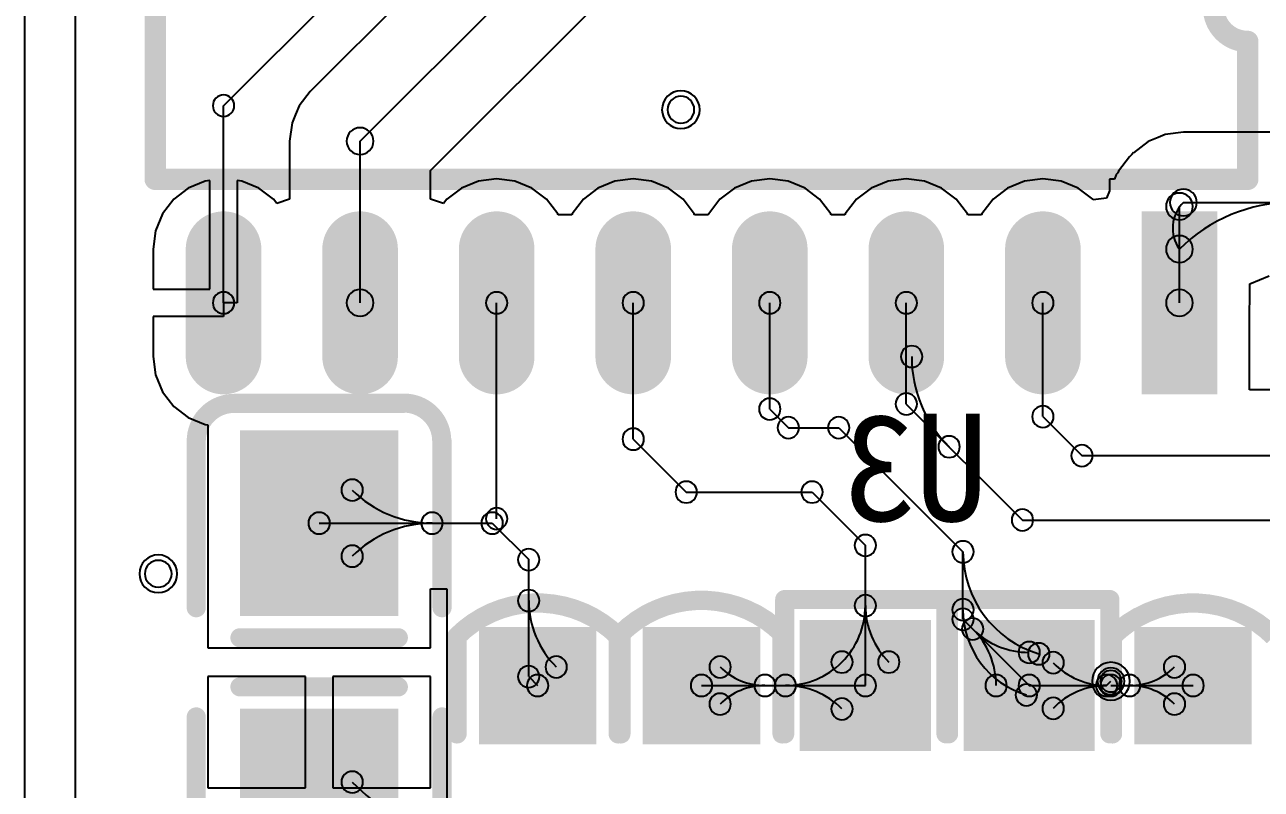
# Model space of a CAD drawing. Header units: inches. Extents: x 32166 to 66782, y 2386 to 7162.
# Drawn here: x 32676.92 to 32722.92, y 3262.83 to 3291.3 of the extents above; entities that cross this region are included whole.
import ezdxf

# ---------------------------------------------------------------- set-up
doc = ezdxf.new("R2010")
doc.units = ezdxf.units.IN
doc.header["$LTSCALE"] = 0.64311
doc.header["$MEASUREMENT"] = 0
for name, color, linetype in [('BOTTOMLAYER', 5, 'CONTINUOUS'), ('BOTTOMOVERLAY', 54, 'CONTINUOUS'), ('BOTTOMPASTE', 16, 'CONTINUOUS'), ('BOTTOMSOLDER', 6, 'CONTINUOUS'), ('KEEPOUTLAYER', 6, 'CONTINUOUS'), ('MULTILAYER', 9, 'CONTINUOUS')]:
    doc.layers.add(name, color=color, linetype=linetype)
doc.styles.get("Standard").update_dxf_attribs({"font": 'txt', "width": 0.8})

msp = doc.modelspace()

# ---------------------------------------------------------------- linework, layer by layer
at = {"layer": 'BOTTOMLAYER'}
for p, q in [((32678.81, 3257.054), (32678.81, 3315.844)), ((32684.315, 3288.282), (32694.475, 3298.442)), ((32696.933, 3298.208), (32687.541, 3288.816)), ((32689.395, 3286.962), (32699.555, 3297.122)), ((32692.017, 3285.875), (32701.409, 3295.267)), ((32687.541, 3288.816), (32687.124, 3288.273)), ((32684.315, 3280.942), (32684.315, 3288.282)), ((32687.124, 3288.273), (32686.993, 3287.957)), ((32686.862, 3287.64), (32686.773, 3286.962)), ((32686.993, 3287.957), (32686.862, 3287.64)), ((32719.344, 3287.211), (32719.082, 3287.102)), ((32720.023, 3287.3), (32719.344, 3287.211)), ((32723.875, 3287.3), (32720.023, 3287.3)), ((32686.773, 3286.962), (32686.773, 3284.8)), ((32689.395, 3280.942), (32689.395, 3286.962)), ((32718.712, 3286.949), (32718.169, 3286.532)), ((32719.082, 3287.102), (32718.712, 3286.949)), ((32718.021, 3286.384), (32717.604, 3285.841)), ((32718.106, 3286.469), (32718.021, 3286.384)), ((32718.16, 3286.54), (32718.106, 3286.469)), ((32718.169, 3286.532), (32718.16, 3286.54)), ((32718.169, 3286.532), (32718.169, 3286.532)), ((32692.017, 3284.8), (32692.017, 3285.875)), ((32717.581, 3285.785), (32717.527, 3285.715)), ((32717.604, 3285.841), (32717.581, 3285.785)), ((32683.636, 3285.475), (32683.004, 3285.213)), ((32683.807, 3285.497), (32683.636, 3285.475)), ((32683.807, 3281.45), (32683.807, 3285.497)), ((32684.994, 3285.475), (32684.823, 3285.497)), ((32684.823, 3285.497), (32684.823, 3280.941)), ((32685.626, 3285.213), (32684.994, 3285.475)), ((32693.796, 3285.475), (32693.164, 3285.213)), ((32694.475, 3285.564), (32693.796, 3285.475)), ((32695.154, 3285.475), (32694.475, 3285.564)), ((32695.786, 3285.213), (32695.154, 3285.475)), ((32698.876, 3285.475), (32698.244, 3285.213)), ((32699.555, 3285.564), (32698.876, 3285.475)), ((32700.234, 3285.475), (32699.555, 3285.564)), ((32700.866, 3285.213), (32700.234, 3285.475)), ((32703.956, 3285.475), (32703.324, 3285.213)), ((32704.635, 3285.564), (32703.956, 3285.475)), ((32705.314, 3285.475), (32704.635, 3285.564)), ((32705.946, 3285.213), (32705.314, 3285.475)), ((32709.036, 3285.475), (32708.404, 3285.213)), ((32709.715, 3285.564), (32709.036, 3285.475)), ((32710.394, 3285.475), (32709.715, 3285.564)), ((32711.026, 3285.213), (32710.394, 3285.475)), ((32714.116, 3285.475), (32713.484, 3285.213)), ((32714.795, 3285.564), (32714.116, 3285.475)), ((32715.474, 3285.475), (32714.795, 3285.564)), ((32716.106, 3285.213), (32715.474, 3285.475)), ((32717.455, 3285.542), (32717.275, 3285.542)), ((32717.275, 3285.542), (32717.275, 3285.106)), ((32717.527, 3285.715), (32717.455, 3285.542)), ((32683.004, 3285.213), (32682.461, 3284.796)), ((32686.169, 3284.796), (32685.626, 3285.213)), ((32693.164, 3285.213), (32692.621, 3284.796)), ((32696.329, 3284.796), (32695.786, 3285.213)), ((32698.244, 3285.213), (32697.701, 3284.796)), ((32701.409, 3284.796), (32700.866, 3285.213)), ((32703.324, 3285.213), (32702.781, 3284.796)), ((32706.489, 3284.796), (32705.946, 3285.213)), ((32708.404, 3285.213), (32707.861, 3284.796)), ((32711.569, 3284.796), (32711.026, 3285.213)), ((32713.484, 3285.213), (32712.941, 3284.796)), ((32716.649, 3284.796), (32716.106, 3285.213)), ((32717.275, 3285.106), (32717.167, 3284.845)), ((32682.461, 3284.796), (32682.044, 3284.253)), ((32686.292, 3284.637), (32686.169, 3284.796)), ((32686.773, 3284.8), (32686.292, 3284.637)), ((32692.498, 3284.637), (32692.017, 3284.8)), ((32692.621, 3284.796), (32692.498, 3284.637)), ((32696.746, 3284.253), (32696.329, 3284.796)), ((32697.701, 3284.796), (32697.284, 3284.253)), ((32701.826, 3284.253), (32701.409, 3284.796)), ((32702.781, 3284.796), (32702.364, 3284.253)), ((32706.906, 3284.253), (32706.489, 3284.796)), ((32707.861, 3284.796), (32707.444, 3284.253)), ((32711.986, 3284.253), (32711.569, 3284.796)), ((32712.941, 3284.796), (32712.524, 3284.253)), ((32716.663, 3284.778), (32716.649, 3284.796)), ((32717.167, 3284.845), (32716.663, 3284.778)), ((32719.875, 3284.53), (32720.023, 3284.678)), ((32719.875, 3280.942), (32719.875, 3284.53)), ((32720.023, 3284.678), (32736.639, 3284.678)), ((32682.044, 3284.253), (32681.782, 3283.62)), ((32696.761, 3284.217), (32696.746, 3284.253)), ((32697.269, 3284.217), (32696.761, 3284.217)), ((32697.284, 3284.253), (32697.269, 3284.217)), ((32701.841, 3284.217), (32701.826, 3284.253)), ((32702.349, 3284.217), (32701.841, 3284.217)), ((32702.364, 3284.253), (32702.349, 3284.217)), ((32706.921, 3284.217), (32706.906, 3284.253)), ((32707.429, 3284.217), (32706.921, 3284.217)), ((32707.444, 3284.253), (32707.429, 3284.217)), ((32712.001, 3284.217), (32711.986, 3284.253)), ((32712.509, 3284.217), (32712.001, 3284.217)), ((32712.524, 3284.253), (32712.509, 3284.217)), ((32681.782, 3283.62), (32681.693, 3282.942)), ((32681.693, 3282.942), (32681.693, 3281.45)), ((32722.497, 3281.647), (32723.211, 3281.942)), ((32722.497, 3280.942), (32722.497, 3281.647)), ((32681.693, 3281.45), (32683.807, 3281.45)), ((32684.823, 3280.941), (32684.316, 3280.941)), ((32684.316, 3280.941), (32684.316, 3280.434)), ((32694.475, 3272.906), (32694.475, 3280.942)), ((32699.555, 3275.866), (32699.555, 3280.942)), ((32704.635, 3276.986), (32704.635, 3280.942)), ((32709.715, 3277.174), (32709.715, 3280.942)), ((32714.795, 3276.706), (32714.795, 3280.942)), ((32722.475, 3280.771), (32722.497, 3280.942)), ((32722.475, 3277.701), (32722.475, 3280.771)), ((32684.316, 3280.434), (32681.693, 3280.434)), ((32681.693, 3280.434), (32681.693, 3278.942)), ((32681.693, 3278.942), (32681.782, 3278.263)), ((32681.782, 3278.263), (32682.044, 3277.63)), ((32682.044, 3277.63), (32682.461, 3277.087)), ((32733.967, 3277.701), (32722.475, 3277.701)), ((32682.461, 3277.087), (32683.004, 3276.671)), ((32709.715, 3277.174), (32714.035, 3272.854)), ((32683.004, 3276.671), (32683.636, 3276.409)), ((32704.635, 3276.986), (32705.327, 3276.294)), ((32714.795, 3276.706), (32716.247, 3275.254)), ((32683.636, 3276.409), (32683.731, 3276.396)), ((32683.731, 3276.396), (32683.731, 3268.091)), ((32705.327, 3276.294), (32707.201, 3276.294)), ((32707.201, 3276.294), (32711.823, 3271.672)), ((32699.555, 3275.866), (32701.527, 3273.894)), ((32716.247, 3275.254), (32733.967, 3275.254)), ((32701.527, 3273.894), (32706.207, 3273.894)), ((32706.207, 3273.894), (32708.191, 3271.91)), ((32687.871, 3272.739), (32694.309, 3272.739)), ((32694.309, 3272.739), (32695.666, 3271.382)), ((32714.035, 3272.854), (32730.087, 3272.854)), ((32708.191, 3266.694), (32708.191, 3271.91)), ((32711.823, 3269.158), (32711.823, 3271.672)), ((32695.666, 3267.026), (32695.666, 3271.382)), ((32692.011, 3268.091), (32692.011, 3270.292)), ((32692.011, 3270.292), (32692.621, 3270.292)), ((32692.621, 3270.292), (32692.621, 3270.072)), ((32692.621, 3270.072), (32692.621, 3270.072)), ((32692.621, 3270.072), (32692.621, 3263.316)), ((32711.823, 3269.158), (32714.287, 3266.694)), ((32683.731, 3268.091), (32692.011, 3268.091)), ((32687.363, 3267.024), (32683.731, 3267.024)), ((32683.731, 3267.024), (32683.731, 3262.884)), ((32687.363, 3262.884), (32687.363, 3267.024)), ((32692.011, 3267.024), (32688.379, 3267.024)), ((32688.379, 3267.024), (32688.379, 3262.884)), ((32692.011, 3262.884), (32692.011, 3267.024)), ((32695.666, 3267.026), (32695.999, 3266.694)), ((32702.095, 3266.694), (32708.191, 3266.694)), ((32714.287, 3266.694), (32717.167, 3266.694)), ((32717.167, 3266.694), (32717.327, 3266.854)), ((32717.327, 3266.694), (32720.383, 3266.694)), ((32692.621, 3263.316), (32692.621, 3260.802)), ((32683.731, 3262.884), (32687.363, 3262.884)), ((32688.379, 3262.884), (32692.011, 3262.884))]:
    msp.add_line(p, q, dxfattribs=at)
at = {"layer": 'BOTTOMLAYER', "const_width": 2}
for points in [[(32684.315, 3282.942), (32684.315, 3278.942)], [(32689.395, 3282.942), (32689.395, 3278.942)], [(32694.475, 3282.942), (32694.475, 3278.942)], [(32699.555, 3282.942), (32699.555, 3278.942)], [(32704.635, 3282.942), (32704.635, 3278.942)], [(32709.715, 3282.942), (32709.715, 3278.942)], [(32714.795, 3282.942), (32714.795, 3278.942)]]:
    msp.add_lwpolyline(points, dxfattribs=at)
at = {"layer": 'BOTTOMLAYER', "const_width": 1}
for points in [[(32684.315, 3282.442, 1), (32684.315, 3283.442, 1)], [(32689.395, 3282.442, 1), (32689.395, 3283.442, 1)], [(32694.475, 3282.442, 1), (32694.475, 3283.442, 1)], [(32699.555, 3282.442, 1), (32699.555, 3283.442, 1)], [(32704.635, 3282.442, 1), (32704.635, 3283.442, 1)], [(32709.715, 3282.442, 1), (32709.715, 3283.442, 1)], [(32714.795, 3282.442, 1), (32714.795, 3283.442, 1)], [(32684.315, 3278.442, 1), (32684.315, 3279.442, 1)], [(32689.395, 3278.442, 1), (32689.395, 3279.442, 1)], [(32694.475, 3278.442, 1), (32694.475, 3279.442, 1)], [(32699.555, 3278.442, 1), (32699.555, 3279.442, 1)], [(32704.635, 3278.442, 1), (32704.635, 3279.442, 1)], [(32709.715, 3278.442, 1), (32709.715, 3279.442, 1)], [(32714.795, 3278.442, 1), (32714.795, 3279.442, 1)]]:
    msp.add_lwpolyline(points, format="xyb", close=True, dxfattribs=at)
at = {"layer": 'BOTTOMLAYER'}
for centre, radius, start, end in [((32684.315, 3288.282), 0.4, 0, 180), ((32684.315, 3288.282), 0.4, 0, 180), ((32701.327, 3288.134), 0.5, 0, 180), ((32684.315, 3288.282), 0.4, 180, 0), ((32684.315, 3288.282), 0.4, 180, 0), ((32701.327, 3288.134), 0.5, 180, 0), ((32689.395, 3286.962), 0.5, 0, 180), ((32689.395, 3286.962), 0.5, 0, 180), ((32689.395, 3286.962), 0.5, 180, 0), ((32689.395, 3286.962), 0.5, 180, 0), ((32719.875, 3284.53), 0.5, 0, 180), ((32719.875, 3284.53), 0.5, 0, 180), ((32720.023, 3284.678), 0.5, 0, 180), ((32720.023, 3284.678), 0.5, 0, 180), ((32720.023, 3284.678), 0.5, 0, 180), ((32719.875, 3284.53), 0.5, 180, 0), ((32719.875, 3284.53), 0.5, 180, 0), ((32720.023, 3284.678), 0.5, 180, 0), ((32720.023, 3284.678), 0.5, 180, 0), ((32720.023, 3284.678), 0.5, 180, 0), ((32720.979, 3283.722), 1.352, 135, 215.256), ((32724.066, 3278.751), 5.927, 90, 135), ((32719.875, 3282.942), 0.5, 0, 180), ((32719.875, 3282.942), 0.5, 0, 180), ((32719.875, 3282.942), 0.5, 180, 0), ((32719.875, 3282.942), 0.5, 180, 0), ((32684.315, 3280.942), 0.4, 0, 180), ((32689.395, 3280.942), 0.5, 0, 180), ((32694.475, 3280.942), 0.4, 0, 180), ((32699.555, 3280.942), 0.4, 0, 180), ((32704.635, 3280.942), 0.4, 0, 180), ((32709.715, 3280.942), 0.4, 0, 180), ((32714.795, 3280.942), 0.4, 0, 180), ((32719.875, 3280.942), 0.5, 0, 180), ((32684.315, 3280.942), 0.4, 180, 0), ((32689.395, 3280.942), 0.5, 180, 0), ((32694.475, 3280.942), 0.4, 180, 0), ((32699.555, 3280.942), 0.4, 180, 0), ((32704.635, 3280.942), 0.4, 180, 0), ((32709.715, 3280.942), 0.4, 180, 0), ((32714.795, 3280.942), 0.4, 180, 0), ((32719.875, 3280.942), 0.5, 180, 0), ((32709.915, 3278.942), 0.4, 0, 180), ((32709.915, 3278.942), 0.4, 180, 0), ((32714.666, 3278.942), 4.751, 180, 225), ((32709.715, 3277.174), 0.4, 0, 180), ((32709.715, 3277.174), 0.4, 0, 180), ((32704.635, 3276.986), 0.4, 0, 180), ((32704.635, 3276.986), 0.4, 0, 180), ((32709.715, 3277.174), 0.4, 180, 0), ((32709.715, 3277.174), 0.4, 180, 0), ((32714.795, 3276.706), 0.4, 0, 180), ((32714.795, 3276.706), 0.4, 0, 180), ((32704.635, 3276.986), 0.4, 180, 0), ((32704.635, 3276.986), 0.4, 180, 0), ((32705.327, 3276.294), 0.4, 0, 180), ((32705.327, 3276.294), 0.4, 0, 180), ((32707.201, 3276.294), 0.4, 0, 180), ((32707.201, 3276.294), 0.4, 0, 180), ((32714.795, 3276.706), 0.4, 180, 0), ((32714.795, 3276.706), 0.4, 180, 0), ((32699.555, 3275.866), 0.4, 0, 180), ((32699.555, 3275.866), 0.4, 0, 180), ((32705.327, 3276.294), 0.4, 180, 0), ((32705.327, 3276.294), 0.4, 180, 0), ((32707.201, 3276.294), 0.4, 180, 0), ((32707.201, 3276.294), 0.4, 180, 0), ((32699.555, 3275.866), 0.4, 180, 0), ((32699.555, 3275.866), 0.4, 180, 0), ((32711.306, 3275.582), 0.4, 0, 180), ((32711.306, 3275.582), 0.4, 180, 0), ((32716.247, 3275.254), 0.4, 0, 180), ((32716.247, 3275.254), 0.4, 0, 180), ((32716.247, 3275.254), 0.4, 180, 0), ((32716.247, 3275.254), 0.4, 180, 0), ((32689.101, 3273.97), 0.4, 0, 180), ((32701.527, 3273.894), 0.4, 0, 180), ((32701.527, 3273.894), 0.4, 0, 180), ((32706.207, 3273.894), 0.4, 0, 180), ((32706.207, 3273.894), 0.4, 0, 180), ((32689.101, 3273.97), 0.4, 180, 0), ((32692.072, 3276.94), 4.201, 225, 270), ((32701.527, 3273.894), 0.4, 180, 0), ((32701.527, 3273.894), 0.4, 180, 0), ((32706.207, 3273.894), 0.4, 180, 0), ((32706.207, 3273.894), 0.4, 180, 0), ((32687.871, 3272.739), 0.4, 0, 180), ((32692.072, 3272.739), 0.4, 0, 180), ((32692.072, 3272.739), 0.4, 0, 180), ((32694.309, 3272.739), 0.4, 0, 180), ((32694.309, 3272.739), 0.4, 0, 180), ((32694.475, 3272.906), 0.4, 0, 180), ((32694.475, 3272.906), 0.4, 180, 0), ((32714.035, 3272.854), 0.4, 0, 180), ((32714.035, 3272.854), 0.4, 0, 180), ((32687.871, 3272.739), 0.4, 180, 0), ((32692.072, 3268.538), 4.201, 90, 135), ((32692.072, 3272.739), 0.4, 180, 0), ((32692.072, 3272.739), 0.4, 180, 0), ((32694.309, 3272.739), 0.4, 180, 0), ((32694.309, 3272.739), 0.4, 180, 0), ((32714.035, 3272.854), 0.4, 180, 0), ((32714.035, 3272.854), 0.4, 180, 0), ((32708.191, 3271.91), 0.4, 0, 180), ((32708.191, 3271.91), 0.4, 0, 180), ((32711.823, 3271.672), 0.4, 0, 180), ((32711.823, 3271.672), 0.4, 0, 180), ((32711.823, 3271.672), 0.4, 0, 180), ((32689.101, 3271.509), 0.4, 0, 180), ((32695.666, 3271.382), 0.4, 0, 180), ((32695.666, 3271.382), 0.4, 0, 180), ((32708.191, 3271.91), 0.4, 180, 0), ((32708.191, 3271.91), 0.4, 180, 0), ((32711.823, 3271.672), 0.4, 180, 0), ((32711.823, 3271.672), 0.4, 180, 0), ((32711.823, 3271.672), 0.4, 180, 0), ((32715.791, 3271.672), 3.968, 180, 253.186), ((32681.887, 3270.854), 0.5, 0, 180), ((32689.101, 3271.509), 0.4, 180, 0), ((32695.666, 3271.382), 0.4, 180, 0), ((32695.666, 3271.382), 0.4, 180, 0), ((32681.887, 3270.854), 0.5, 180, 0), ((32695.666, 3269.858), 0.4, 0, 180), ((32695.666, 3269.858), 0.4, 180, 0), ((32699.164, 3269.858), 3.497, 180, 225), ((32708.191, 3269.668), 0.4, 0, 180), ((32708.191, 3269.668), 0.4, 0, 180), ((32711.823, 3269.517), 0.4, 0, 180), ((32705.217, 3269.668), 2.974, 315, 360), ((32708.191, 3269.668), 0.4, 180, 0), ((32708.191, 3269.668), 0.4, 180, 0), ((32711.165, 3269.668), 2.974, 180, 225), ((32711.823, 3269.158), 0.4, 0, 180), ((32711.823, 3269.158), 0.4, 0, 180), ((32711.823, 3269.517), 0.4, 180, 0), ((32715.14, 3269.517), 3.317, 180.0001, 253.1861), ((32711.823, 3269.158), 0.4, 180, 0), ((32711.823, 3269.158), 0.4, 180, 0), ((32712.184, 3268.797), 0.4, 0, 180), ((32712.184, 3268.797), 0.4, 0, 180), ((32712.184, 3268.797), 0.4, 180, 0), ((32712.184, 3268.797), 0.4, 180, 0), ((32710.081, 3266.694), 2.974, 0, 45), ((32714.287, 3270.9), 2.974, 225, 270), ((32714.287, 3267.926), 0.4, 0, 180), ((32707.32, 3267.565), 0.4, 0, 180), ((32707.32, 3267.565), 0.4, 0, 180), ((32709.062, 3267.565), 0.4, 0, 180), ((32714.287, 3267.926), 0.4, 180, 0), ((32714.643, 3267.873), 0.4, 0, 180), ((32714.643, 3267.873), 0.4, 180, 0), ((32715.178, 3267.544), 0.4, 0, 180), ((32695.666, 3267.026), 0.4, 0, 180), ((32695.666, 3267.026), 0.4, 0, 180), ((32696.691, 3267.385), 0.4, 0, 180), ((32696.691, 3267.385), 0.4, 180, 0), ((32702.787, 3267.385), 0.4, 0, 180), ((32702.787, 3267.385), 0.4, 180, 0), ((32704.456, 3269.055), 2.361, 225, 270), ((32705.217, 3269.668), 2.974, 270, 315), ((32707.32, 3267.565), 0.4, 180, 0), ((32707.32, 3267.565), 0.4, 180, 0), ((32709.062, 3267.565), 0.4, 180, 0), ((32715.178, 3267.544), 0.4, 180, 0), ((32717.167, 3269.443), 2.75, 223.677, 270), ((32718.022, 3269.055), 2.361, 270, 315), ((32719.691, 3267.385), 0.4, 0, 180), ((32719.691, 3267.385), 0.4, 180, 0), ((32695.666, 3267.026), 0.4, 180, 0), ((32695.666, 3267.026), 0.4, 180, 0), ((32695.999, 3266.694), 0.4, 0, 180), ((32702.095, 3266.694), 0.4, 0, 180), ((32704.456, 3266.694), 0.4, 0, 180), ((32704.456, 3266.694), 0.4, 0, 180), ((32705.217, 3266.694), 0.4, 0, 180), ((32705.217, 3266.694), 0.4, 0, 180), ((32708.191, 3266.694), 0.4, 0, 180), ((32708.191, 3266.694), 0.4, 0, 180), ((32713.055, 3266.694), 0.4, 0, 180), ((32714.287, 3266.694), 0.4, 0, 180), ((32714.287, 3266.694), 0.4, 0, 180), ((32717.167, 3266.694), 0.4, 0, 180), ((32717.167, 3266.694), 0.4, 0, 180), ((32717.167, 3266.694), 0.4, 0, 180), ((32717.167, 3266.694), 0.4, 0, 180), ((32717.327, 3266.854), 0.5, 0, 180), ((32717.327, 3266.854), 0.4, 0, 180), ((32717.327, 3266.694), 0.4, 0, 180), ((32718.022, 3266.694), 0.4, 0, 180), ((32718.022, 3266.694), 0.4, 0, 180), ((32720.383, 3266.694), 0.4, 0, 180), ((32695.999, 3266.694), 0.4, 180, 0), ((32702.095, 3266.694), 0.4, 180, 0), ((32704.456, 3264.333), 2.361, 90, 135), ((32704.456, 3266.694), 0.4, 180, 0), ((32704.456, 3266.694), 0.4, 180, 0), ((32705.217, 3266.694), 0.4, 180, 0), ((32705.217, 3266.694), 0.4, 180, 0), ((32705.217, 3263.719), 2.974, 45, 90), ((32708.191, 3266.694), 0.4, 180, 0), ((32708.191, 3266.694), 0.4, 180, 0), ((32713.055, 3266.694), 0.4, 180, 0), ((32714.181, 3266.341), 0.4, 0, 180), ((32714.287, 3266.694), 0.4, 180, 0), ((32714.287, 3266.694), 0.4, 180, 0), ((32717.167, 3263.944), 2.75, 90, 136.323), ((32717.167, 3266.694), 0.4, 180, 0), ((32717.167, 3266.694), 0.4, 180, 0), ((32717.167, 3266.694), 0.4, 180, 0), ((32717.167, 3266.694), 0.4, 180, 0), ((32717.327, 3266.854), 0.5, 180, 0), ((32717.327, 3266.854), 0.4, 180, 0), ((32717.327, 3266.694), 0.4, 180, 0), ((32718.022, 3266.694), 0.4, 180, 0), ((32718.022, 3266.694), 0.4, 180, 0), ((32718.022, 3264.333), 2.361, 45, 90), ((32720.383, 3266.694), 0.4, 180, 0), ((32702.787, 3266.002), 0.4, 0, 180), ((32702.787, 3266.002), 0.4, 180, 0), ((32707.32, 3265.822), 0.4, 0, 180), ((32714.181, 3266.341), 0.4, 180, 0), ((32715.178, 3265.843), 0.4, 0, 180), ((32719.691, 3266.002), 0.4, 0, 180), ((32719.691, 3266.002), 0.4, 180, 0), ((32707.32, 3265.822), 0.4, 180, 0), ((32715.178, 3265.843), 0.4, 180, 0), ((32689.101, 3263.098), 0.4, 0, 180), ((32689.101, 3263.098), 0.4, 180, 0), ((32695.873, 3269.87), 9.576, 225, 270)]:
    msp.add_arc(centre, radius, start, end, dxfattribs=at)
for points in [[(32720.875, 3277.942), (32720.875, 3283.942), (32718.875, 3277.942), (32718.875, 3283.942)], [(32685.331, 3275.787), (32685.331, 3269.691), (32690.411, 3275.787), (32690.411, 3269.691)], [(32694.221, 3268.472), (32694.221, 3264.916), (32697.777, 3268.472), (32697.777, 3264.916)], [(32703.873, 3264.916), (32703.873, 3268.472), (32700.317, 3264.916), (32700.317, 3268.472)], [(32706.159, 3268.726), (32706.159, 3264.662), (32710.223, 3268.726), (32710.223, 3264.662)], [(32712.255, 3268.726), (32712.255, 3264.662), (32716.319, 3268.726), (32716.319, 3264.662)], [(32718.605, 3268.472), (32718.605, 3264.916), (32722.161, 3268.472), (32722.161, 3264.916)], [(32685.331, 3265.424), (32685.331, 3259.328), (32690.411, 3265.424), (32690.411, 3259.328)]]:
    msp.add_solid(points, dxfattribs=at)
at = {"layer": 'BOTTOMOVERLAY'}
for points, const_width in [([(32681.775, 3285.542), (32681.775, 3298.342)], 0.8), ([(32722.415, 3285.542), (32722.415, 3290.672)], 0.8), ([(32681.775, 3285.542), (32722.415, 3285.542)], 0.8), ([(32684.71, 3277.199), (32691.01, 3277.199)], 0.711), ([(32683.299, 3269.59), (32683.299, 3275.787)], 0.711), ([(32692.443, 3269.59), (32692.443, 3275.798)], 0.711), ([(32705.191, 3264.894), (32705.191, 3269.894)], 0.711), ([(32705.191, 3269.894), (32711.191, 3269.894)], 0.711), ([(32711.191, 3264.894), (32711.191, 3269.894)], 0.711), ([(32711.287, 3264.894), (32711.287, 3269.894)], 0.711), ([(32711.287, 3269.894), (32717.287, 3269.894)], 0.711), ([(32717.287, 3264.894), (32717.287, 3269.894)], 0.711), ([(32684.925, 3268.472), (32690.817, 3268.472)], 0.711), ([(32692.999, 3264.894), (32692.999, 3268.523)], 0.72), ([(32698.999, 3264.894), (32698.999, 3268.523)], 0.72), ([(32699.095, 3264.894), (32699.095, 3268.624)], 0.72), ([(32705.095, 3264.894), (32705.095, 3268.624)], 0.72), ([(32717.383, 3264.894), (32717.383, 3268.523)], 0.72), ([(32684.925, 3266.643), (32690.817, 3266.643)], 0.711), ([(32683.299, 3259.317), (32683.299, 3265.526)], 0.711), ([(32692.443, 3259.328), (32692.443, 3265.526)], 0.711)]:
    msp.add_lwpolyline(points, dxfattribs=dict(at, const_width=const_width))
for points, const_width in [([(32722.415, 3290.672, -1), (32722.415, 3293.212)], 0.8), ([(32683.299, 3275.787, -0.414214), (32684.71, 3277.199)], 0.711), ([(32691.021, 3277.21, -0.414214), (32692.432, 3275.798)], 0.711), ([(32699.095, 3268.624, -0.414214), (32705.095, 3268.624)], 0.72), ([(32692.999, 3268.523, -0.414214), (32698.999, 3268.523)], 0.72), ([(32717.383, 3268.523, -0.414214), (32723.383, 3268.523)], 0.72)]:
    msp.add_lwpolyline(points, format="xyb", dxfattribs=dict(at, const_width=const_width))
for points, const_width in [([(32722.415, 3290.472, 1), (32722.415, 3290.872, 1)], 0.4), ([(32722.415, 3290.472, 1), (32722.415, 3290.872, 1)], 0.4), ([(32681.775, 3285.342, 1), (32681.775, 3285.742, 1)], 0.4), ([(32681.775, 3285.342, 1), (32681.775, 3285.742, 1)], 0.4), ([(32722.415, 3285.342, 1), (32722.415, 3285.742, 1)], 0.4), ([(32722.415, 3285.342, 1), (32722.415, 3285.742, 1)], 0.4), ([(32684.71, 3277.376, 1), (32684.71, 3277.021, 1)], 0.356), ([(32684.71, 3277.376, 1), (32684.71, 3277.021, 1)], 0.356), ([(32691.01, 3277.376, 1), (32691.01, 3277.021, 1)], 0.356), ([(32691.021, 3277.387, 1), (32691.021, 3277.032, 1)], 0.356), ([(32683.299, 3275.965, 1), (32683.299, 3275.609, 1)], 0.356), ([(32683.299, 3275.965, 1), (32683.299, 3275.609, 1)], 0.356), ([(32692.432, 3275.976, 1), (32692.432, 3275.62, 1)], 0.356), ([(32692.443, 3275.976, 1), (32692.443, 3275.62, 1)], 0.356), ([(32705.013, 3269.894, 1), (32705.369, 3269.894, 1)], 0.356), ([(32705.013, 3269.894, 1), (32705.369, 3269.894, 1)], 0.356), ([(32711.013, 3269.894, 1), (32711.369, 3269.894, 1)], 0.356), ([(32711.013, 3269.894, 1), (32711.369, 3269.894, 1)], 0.356), ([(32711.109, 3269.894, 1), (32711.465, 3269.894, 1)], 0.356), ([(32711.109, 3269.894, 1), (32711.465, 3269.894, 1)], 0.356), ([(32717.109, 3269.894, 1), (32717.465, 3269.894, 1)], 0.356), ([(32717.109, 3269.894, 1), (32717.465, 3269.894, 1)], 0.356), ([(32683.299, 3269.767, 1), (32683.299, 3269.412, 1)], 0.356), ([(32692.443, 3269.767, 1), (32692.443, 3269.412, 1)], 0.356), ([(32684.925, 3268.65, 1), (32684.925, 3268.294, 1)], 0.356), ([(32690.817, 3268.65, 1), (32690.817, 3268.294, 1)], 0.356), ([(32692.819, 3268.523, 1), (32693.179, 3268.523, 1)], 0.36), ([(32692.819, 3268.523, 1), (32693.179, 3268.523, 1)], 0.36), ([(32698.819, 3268.523, 1), (32699.179, 3268.523, 1)], 0.36), ([(32698.819, 3268.523, 1), (32699.179, 3268.523, 1)], 0.36), ([(32699.275, 3268.624, 1), (32698.915, 3268.624, 1)], 0.36), ([(32699.275, 3268.624, 1), (32698.915, 3268.624, 1)], 0.36), ([(32705.275, 3268.624, 1), (32704.915, 3268.624, 1)], 0.36), ([(32705.275, 3268.624, 1), (32704.915, 3268.624, 1)], 0.36), ([(32717.203, 3268.523, 1), (32717.563, 3268.523, 1)], 0.36), ([(32717.203, 3268.523, 1), (32717.563, 3268.523, 1)], 0.36), ([(32684.925, 3266.821, 1), (32684.925, 3266.465, 1)], 0.356), ([(32690.817, 3266.821, 1), (32690.817, 3266.465, 1)], 0.356), ([(32683.299, 3265.703, 1), (32683.299, 3265.348, 1)], 0.356), ([(32692.443, 3265.703, 1), (32692.443, 3265.348, 1)], 0.356), ([(32692.819, 3264.894, 1), (32693.179, 3264.894, 1)], 0.36), ([(32698.819, 3264.894, 1), (32699.179, 3264.894, 1)], 0.36), ([(32699.275, 3264.894, 1), (32698.915, 3264.894, 1)], 0.36), ([(32705.275, 3264.894, 1), (32704.915, 3264.894, 1)], 0.36), ([(32705.013, 3264.894, 1), (32705.369, 3264.894, 1)], 0.356), ([(32711.013, 3264.894, 1), (32711.369, 3264.894, 1)], 0.356), ([(32711.109, 3264.894, 1), (32711.465, 3264.894, 1)], 0.356), ([(32717.109, 3264.894, 1), (32717.465, 3264.894, 1)], 0.356), ([(32717.203, 3264.894, 1), (32717.563, 3264.894, 1)], 0.36)]:
    msp.add_lwpolyline(points, format="xyb", close=True, dxfattribs=dict(at, const_width=const_width))
at = {"layer": 'BOTTOMPASTE', "const_width": 2}
for points in [[(32684.315, 3282.942), (32684.315, 3278.942)], [(32689.395, 3282.942), (32689.395, 3278.942)], [(32694.475, 3282.942), (32694.475, 3278.942)], [(32699.555, 3282.942), (32699.555, 3278.942)], [(32704.635, 3282.942), (32704.635, 3278.942)], [(32709.715, 3282.942), (32709.715, 3278.942)], [(32714.795, 3282.942), (32714.795, 3278.942)]]:
    msp.add_lwpolyline(points, dxfattribs=at)
at = {"layer": 'BOTTOMPASTE', "const_width": 1}
for points in [[(32684.315, 3282.442, 1), (32684.315, 3283.442, 1)], [(32689.395, 3282.442, 1), (32689.395, 3283.442, 1)], [(32694.475, 3282.442, 1), (32694.475, 3283.442, 1)], [(32699.555, 3282.442, 1), (32699.555, 3283.442, 1)], [(32704.635, 3282.442, 1), (32704.635, 3283.442, 1)], [(32709.715, 3282.442, 1), (32709.715, 3283.442, 1)], [(32714.795, 3282.442, 1), (32714.795, 3283.442, 1)], [(32684.315, 3278.442, 1), (32684.315, 3279.442, 1)], [(32689.395, 3278.442, 1), (32689.395, 3279.442, 1)], [(32694.475, 3278.442, 1), (32694.475, 3279.442, 1)], [(32699.555, 3278.442, 1), (32699.555, 3279.442, 1)], [(32704.635, 3278.442, 1), (32704.635, 3279.442, 1)], [(32709.715, 3278.442, 1), (32709.715, 3279.442, 1)], [(32714.795, 3278.442, 1), (32714.795, 3279.442, 1)]]:
    msp.add_lwpolyline(points, format="xyb", close=True, dxfattribs=at)
at = {"layer": 'BOTTOMPASTE'}
for points in [[(32720.875, 3277.942), (32720.875, 3283.942), (32718.875, 3277.942), (32718.875, 3283.942)], [(32685.331, 3275.787), (32685.331, 3269.691), (32690.411, 3275.787), (32690.411, 3269.691)], [(32694.221, 3268.472), (32694.221, 3264.916), (32697.777, 3268.472), (32697.777, 3264.916)], [(32703.873, 3264.916), (32703.873, 3268.472), (32700.317, 3264.916), (32700.317, 3268.472)], [(32706.159, 3268.726), (32706.159, 3264.662), (32710.223, 3268.726), (32710.223, 3264.662)], [(32712.255, 3268.726), (32712.255, 3264.662), (32716.319, 3268.726), (32716.319, 3264.662)], [(32718.605, 3268.472), (32718.605, 3264.916), (32722.161, 3268.472), (32722.161, 3264.916)], [(32685.331, 3265.424), (32685.331, 3259.328), (32690.411, 3265.424), (32690.411, 3259.328)]]:
    msp.add_solid(points, dxfattribs=at)
at = {"layer": 'BOTTOMSOLDER', "const_width": 2.813}
for points in [[(32684.315, 3282.942), (32684.315, 3278.942)], [(32689.395, 3282.942), (32689.395, 3278.942)], [(32694.475, 3282.942), (32694.475, 3278.942)], [(32699.555, 3282.942), (32699.555, 3278.942)], [(32704.635, 3282.942), (32704.635, 3278.942)], [(32709.715, 3282.942), (32709.715, 3278.942)], [(32714.795, 3282.942), (32714.795, 3278.942)]]:
    msp.add_lwpolyline(points, dxfattribs=at)
at = {"layer": 'BOTTOMSOLDER', "const_width": 1.406}
for points in [[(32684.315, 3282.238, 1), (32684.315, 3283.645, 1)], [(32689.395, 3282.238, 1), (32689.395, 3283.645, 1)], [(32694.475, 3282.238, 1), (32694.475, 3283.645, 1)], [(32699.555, 3282.238, 1), (32699.555, 3283.645, 1)], [(32704.635, 3282.238, 1), (32704.635, 3283.645, 1)], [(32709.715, 3282.238, 1), (32709.715, 3283.645, 1)], [(32714.795, 3282.238, 1), (32714.795, 3283.645, 1)], [(32684.315, 3278.238, 1), (32684.315, 3279.645, 1)], [(32689.395, 3278.238, 1), (32689.395, 3279.645, 1)], [(32694.475, 3278.238, 1), (32694.475, 3279.645, 1)], [(32699.555, 3278.238, 1), (32699.555, 3279.645, 1)], [(32704.635, 3278.238, 1), (32704.635, 3279.645, 1)], [(32709.715, 3278.238, 1), (32709.715, 3279.645, 1)], [(32714.795, 3278.238, 1), (32714.795, 3279.645, 1)]]:
    msp.add_lwpolyline(points, format="xyb", close=True, dxfattribs=at)
at = {"layer": 'BOTTOMSOLDER'}
for centre, start, end in [((32701.327, 3288.134), 0, 180), ((32701.327, 3288.134), 180, 0), ((32681.887, 3270.854), 0, 180), ((32681.887, 3270.854), 180, 0), ((32717.327, 3266.854), 0, 180), ((32717.327, 3266.854), 180, 0)]:
    msp.add_arc(centre, 0.703, start, end, dxfattribs=at)
for points in [[(32721.281, 3277.535), (32721.281, 3284.348), (32718.469, 3277.535), (32718.469, 3284.348)], [(32684.925, 3276.194), (32684.925, 3269.285), (32690.817, 3276.194), (32690.817, 3269.285)], [(32693.815, 3268.878), (32693.815, 3264.509), (32698.183, 3268.878), (32698.183, 3264.509)], [(32704.279, 3264.509), (32704.279, 3268.878), (32699.911, 3264.509), (32699.911, 3268.878)], [(32705.753, 3269.132), (32705.753, 3264.255), (32710.629, 3269.132), (32710.629, 3264.255)], [(32711.849, 3269.132), (32711.849, 3264.255), (32716.725, 3269.132), (32716.725, 3264.255)], [(32718.199, 3268.878), (32718.199, 3264.509), (32722.567, 3268.878), (32722.567, 3264.509)], [(32684.925, 3265.83), (32684.925, 3258.922), (32690.817, 3265.83), (32690.817, 3258.922)]]:
    msp.add_solid(points, dxfattribs=at)
at = {"layer": 'KEEPOUTLAYER'}
msp.add_line((32676.919, 3216.846), (32676.919, 3400.846), dxfattribs=at)
msp.add_line((32676.919, 3216.846), (32676.919, 3400.846), dxfattribs=at)
at = {"layer": 'MULTILAYER'}
for centre, start, end in [((32701.327, 3288.134), 0, 180), ((32701.327, 3288.134), 180, 0), ((32681.887, 3270.854), 0, 180), ((32681.887, 3270.854), 180, 0), ((32717.327, 3266.854), 0, 180), ((32717.327, 3266.854), 180, 0)]:
    msp.add_arc(centre, 0.5, start, end, dxfattribs=at)

# ---------------------------------------------------------------- texts
at = {"layer": 'BOTTOMOVERLAY', "text_generation_flag": 2}
msp.add_text('U3', height=4, rotation=360, dxfattribs=at).set_placement((32712.767, 3272.814))

doc.saveas('drawing.dxf')
